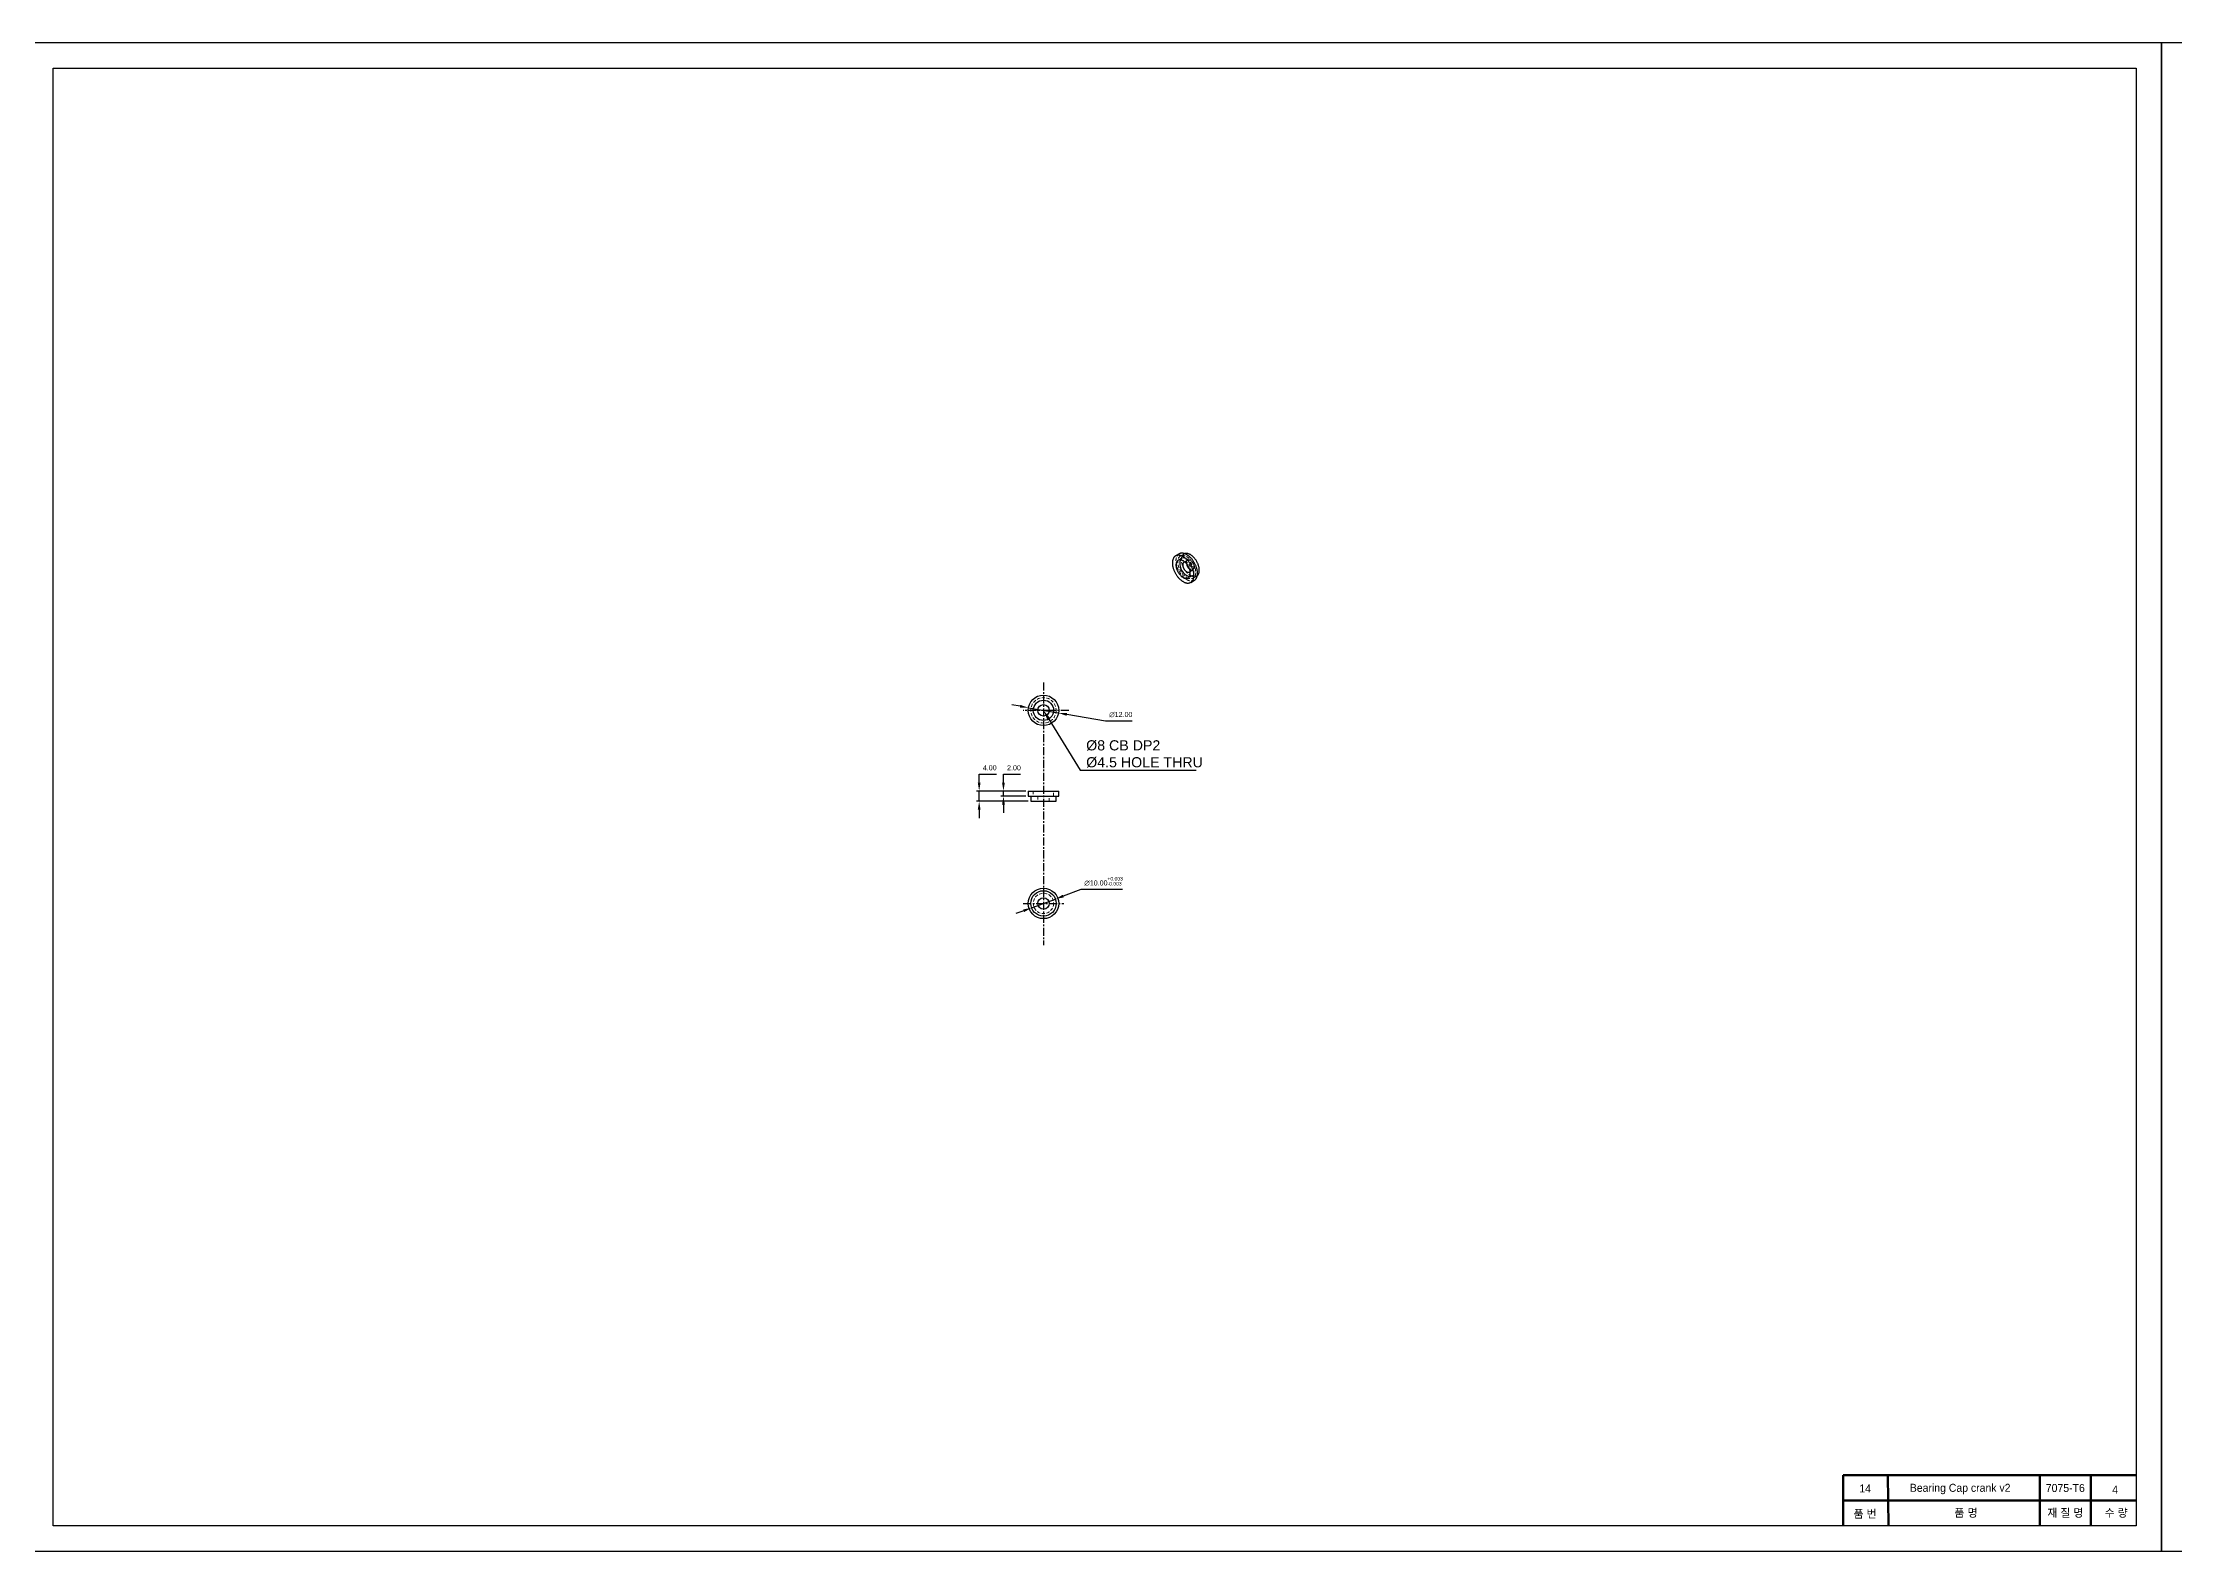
# Model space of a CAD drawing. Header units: millimetres. Extents: x 0 to 7560, y -1188 to 891.
# Drawn here: x 4206 to 5045, y -1188 to -594 of the extents above; entities that cross this region are included whole.
import ezdxf
from ezdxf import colors
from ezdxf.entities.mleader import LeaderData, LeaderLine
from ezdxf.math import Vec2, Vec3

# ---------------------------------------------------------------- set-up
doc = ezdxf.new("R2010")
doc.units = ezdxf.units.MM
doc.header["$PDSIZE"] = -1
for name, pattern in [('CENTER', [10.16, 6.35, -1.27, 1.27, -1.27]), ('HIDDEN', [1.905, 1.27, -0.635]), ('PHANTOM', [12.7, 6.35, -1.27, 1.27, -1.27, 1.27, -1.27])]:
    doc.linetypes.add(name, pattern=pattern)
doc.layers.get('0').update_dxf_attribs({"lineweight": 50})
for name, color, linetype, lineweight in [('보조선', 1, 'PHANTOM', 25), ('중심선', 1, 'CENTER', 25), ('중요 치수', 4, 'Continuous', 18), ('치수선', 6, 'Continuous', 18)]:
    doc.layers.add(name, color=color, linetype=linetype, lineweight=lineweight)
doc.styles.get("Standard").update_dxf_attribs({"font": 'arial.ttf', "height": 2})
doc.dimstyles.new('ISO-25', dxfattribs={"dimtxt": 2.5, "dimasz": 2.5, "dimexe": 1.25, "dimexo": 0.625, "dimtad": 1, "dimtxsty": 'Standard', "dimcen": 2.5, "dimadec": 0, "dimazin": 0, "dimtfac": 1, "dimtmove": 0, "dimatfit": 3, "dimfxl": 1, "dimarcsym": 0})

# ---------------------------------------------------------------- blocks, each defined once
blk = doc.blocks.new('*D433')
at = {"layer": 'Defpoints', "color": 0, "ltscale": 0.5, "transparency": 16777216}
for p in [(4594.05, -855.62), (4605.87, -857.69)]:
    blk.add_point(p, dxfattribs=at)
at = {"layer": '치수선', "color": 0, "lineweight": -2, "ltscale": 0.5, "transparency": 16777216}
for p, q in [((4590.8, -855.05), (4587.55, -854.48)), ((4594.05, -855.62), (4605.87, -857.69)), ((4624.43, -860.94), (4609.13, -858.26)), ((4634.87, -860.94), (4624.43, -860.94))]:
    blk.add_line(p, q, dxfattribs=at)
at = {"layer": '치수선', "color": 0, "ltscale": 0.5, "transparency": 16777216}
for points in [[(4590.89, -854.51), (4590.71, -855.6), (4594.05, -855.62)], [(4609.22, -857.72), (4609.03, -858.8), (4605.87, -857.69)]]:
    blk.add_solid(points, dxfattribs=at)
at = {"layer": '치수선', "color": 0, "ltscale": 0.5, "transparency": 16777216, "insert": (4630.41, -858.34), "char_height": 2, "attachment_point": 5}
blk.add_mtext('∅12.00', dxfattribs=at)
blk = doc.blocks.new('*D434')
at = {"layer": 'Defpoints', "color": 0, "ltscale": 0.5, "transparency": 16777216}
for p in [(4593.96, -888.43), (4574.65, -892.43), (4594.96, -892.43)]:
    blk.add_point(p, dxfattribs=at)
at = {"layer": '치수선', "color": 0, "lineweight": -2, "ltscale": 0.5, "transparency": 16777216}
for p, q in [((4592.96, -888.43), (4573.65, -888.43)), ((4574.65, -885.13), (4574.65, -881.83)), ((4574.65, -881.83), (4581.44, -881.83)), ((4574.65, -892.43), (4574.65, -888.43)), ((4593.96, -892.43), (4573.65, -892.43)), ((4574.65, -895.73), (4574.65, -899.04))]:
    blk.add_line(p, q, dxfattribs=at)
at = {"layer": '치수선', "color": 0, "ltscale": 0.5, "transparency": 16777216}
for points in [[(4574.1, -885.13), (4575.2, -885.13), (4574.65, -888.43)], [(4574.1, -895.73), (4575.2, -895.73), (4574.65, -892.43)]]:
    blk.add_solid(points, dxfattribs=at)
at = {"layer": '치수선', "color": 0, "ltscale": 0.5, "transparency": 16777216, "insert": (4578.81, -879.28), "char_height": 2, "attachment_point": 5}
blk.add_mtext('4.00', dxfattribs=at)
blk = doc.blocks.new('*D435')
at = {"layer": 'Defpoints', "color": 0, "ltscale": 0.5, "transparency": 16777216}
for p in [(4593.96, -888.43), (4584.21, -890.43), (4593.96, -890.43)]:
    blk.add_point(p, dxfattribs=at)
at = {"layer": '치수선', "color": 0, "lineweight": -2, "ltscale": 0.5, "transparency": 16777216}
for p, q in [((4592.96, -888.43), (4583.21, -888.43)), ((4584.21, -885.13), (4584.21, -881.83)), ((4584.21, -881.83), (4590.95, -881.83)), ((4584.21, -890.43), (4584.21, -888.43)), ((4592.96, -890.43), (4583.21, -890.43)), ((4584.21, -893.73), (4584.21, -897.04))]:
    blk.add_line(p, q, dxfattribs=at)
at = {"layer": '치수선', "color": 0, "ltscale": 0.5, "transparency": 16777216}
for points in [[(4583.66, -885.13), (4584.76, -885.13), (4584.21, -888.43)], [(4583.66, -893.73), (4584.76, -893.73), (4584.21, -890.43)]]:
    blk.add_solid(points, dxfattribs=at)
at = {"layer": '치수선', "color": 0, "ltscale": 0.5, "transparency": 16777216, "insert": (4588.34, -879.28), "char_height": 2, "attachment_point": 5}
blk.add_mtext('2.00', dxfattribs=at)
blk = doc.blocks.new('*D426')
at = {"layer": 'Defpoints', "color": 0, "ltscale": 0.5, "transparency": 16777216}
for p in [(4604.65, -930.93), (4595.27, -934.4)]:
    blk.add_point(p, dxfattribs=at)
at = {"layer": '중요 치수', "color": 0, "lineweight": -2, "ltscale": 0.5, "transparency": 16777216}
for p, q in [((4595.27, -934.4), (4604.65, -930.93)), ((4614.65, -927.22), (4607.75, -929.78)), ((4631.07, -927.22), (4614.65, -927.22)), ((4592.18, -935.55), (4589.08, -936.7))]:
    blk.add_line(p, q, dxfattribs=at)
at = {"layer": '중요 치수', "color": 0, "ltscale": 0.5, "transparency": 16777216}
for points in [[(4607.56, -929.26), (4607.94, -930.3), (4604.65, -930.93)], [(4591.99, -935.04), (4592.37, -936.07), (4595.27, -934.4)]]:
    blk.add_solid(points, dxfattribs=at)
at = {"layer": '중요 치수', "color": 0, "ltscale": 0.5, "transparency": 16777216, "insert": (4623.62, -923.99), "char_height": 2, "attachment_point": 5}
blk.add_mtext('∅10.00{\\H0.7x;\\S+0.003^ -0.003;}', dxfattribs=at)

msp = doc.modelspace()

# ---------------------------------------------------------------- linework, layer by layer
at = {"color": 7, "linetype": 'Continuous', "lineweight": 25}
for p, q in [((4653.363, -795.061), (4651.949, -795.877)), ((4657.948, -806.27), (4659.362, -805.453)), ((4593.963, -888.433), (4593.963, -890.433)), ((4593.963, -888.433), (4599.963, -888.433)), ((4599.963, -888.433), (4605.963, -888.433)), ((4605.963, -890.433), (4605.963, -888.433)), ((4593.963, -890.433), (4599.963, -890.433)), ((4594.963, -890.433), (4594.963, -892.433)), ((4594.963, -892.433), (4599.963, -892.433)), ((4599.963, -890.433), (4605.963, -890.433)), ((4599.963, -892.433), (4604.963, -892.433)), ((4604.963, -892.433), (4604.963, -890.433))]:
    msp.add_line(p, q, dxfattribs=at)
at = {"color": 7, "linetype": 'HIDDEN', "lineweight": 18}
for p, q in [((4654.363, -796.793), (4652.948, -797.609)), ((4655.277, -795.11), (4653.863, -795.927)), ((4656.652, -797.492), (4655.238, -798.308)), ((4656.948, -804.538), (4658.362, -803.721)), ((4657.487, -802.206), (4658.902, -801.389)), ((4658.862, -804.587), (4660.277, -803.771)), ((4595.963, -888.433), (4595.963, -890.433)), ((4603.963, -890.433), (4603.963, -888.433)), ((4597.713, -890.433), (4597.713, -892.433)), ((4602.213, -892.433), (4602.213, -890.433))]:
    msp.add_line(p, q, dxfattribs=at)
for p, q in [((4914.749, -1157.768), (5030.146, -1157.768)), ((4914.749, -1177.768), (4914.749, -1157.768)), ((4932.578, -1177.768), (4932.33, -1157.768)), ((4992.232, -1177.768), (4992.232, -1157.768)), ((5012.232, -1177.768), (5012.232, -1157.768)), ((4914.749, -1167.768), (5030.146, -1167.768))]:
    msp.add_line(p, q)
at = {"color": 7, "linetype": 'Continuous', "lineweight": 25, "flags": 128}
for points in [[(4654.948, -805.973), (4655.137, -806.077), (4655.326, -806.171), (4655.514, -806.255), (4655.701, -806.329), (4655.886, -806.393), (4656.069, -806.446), (4656.25, -806.488), (4656.429, -806.519), (4656.605, -806.54), (4656.777, -806.55), (4656.946, -806.549), (4657.11, -806.537), (4657.271, -806.514), (4657.427, -806.48), (4657.578, -806.436), (4657.723, -806.381), (4657.864, -806.316), (4657.998, -806.24), (4658.126, -806.154), (4658.248, -806.057), (4658.364, -805.951), (4658.473, -805.835), (4658.574, -805.71), (4658.669, -805.576), (4658.756, -805.432), (4658.836, -805.28), (4658.907, -805.12), (4658.971, -804.951), (4659.027, -804.775), (4659.075, -804.592), (4659.115, -804.401), (4659.147, -804.204), (4659.17, -804.001), (4659.184, -803.791), (4659.191, -803.577), (4659.189, -803.357), (4659.178, -803.133), (4659.159, -802.905), (4659.132, -802.674), (4659.096, -802.439), (4659.052, -802.201), (4659, -801.961), (4658.94, -801.719), (4658.872, -801.476), (4658.797, -801.233), (4658.713, -800.989), (4658.623, -800.745), (4658.524, -800.502), (4658.419, -800.259), (4658.307, -800.019), (4658.188, -799.781), (4658.063, -799.545), (4657.932, -799.312), (4657.794, -799.083), (4657.651, -798.857), (4657.503, -798.636), (4657.349, -798.42), (4657.191, -798.209), (4657.029, -798.004), (4656.862, -797.805), (4656.691, -797.613), (4656.517, -797.427), (4656.34, -797.249), (4656.16, -797.078), (4655.978, -796.915), (4655.793, -796.76), (4655.607, -796.614), (4655.42, -796.477), (4655.232, -796.349), (4655.043, -796.23), (4654.854, -796.121), (4654.665, -796.021), (4654.477, -795.932), (4654.289, -795.853), (4654.103, -795.784), (4653.919, -795.726), (4653.737, -795.679), (4653.557, -795.642), (4653.379, -795.616), (4653.205, -795.6), (4653.035, -795.596), (4652.868, -795.603), (4652.705, -795.62), (4652.547, -795.648), (4652.394, -795.687), (4652.245, -795.737), (4652.102, -795.797), (4651.965, -795.868), (4651.834, -795.949), (4651.708, -796.04), (4651.59, -796.141), (4651.477, -796.252), (4651.372, -796.373), (4651.274, -796.503), (4651.183, -796.642), (4651.1, -796.789), (4651.024, -796.946), (4650.956, -797.11), (4650.896, -797.283), (4650.844, -797.462), (4650.8, -797.649), (4650.765, -797.843), (4650.737, -798.044), (4650.719, -798.25), (4650.708, -798.462), (4650.706, -798.679), (4650.712, -798.901), (4650.727, -799.127), (4650.75, -799.357), (4650.781, -799.59), (4650.821, -799.827), (4650.869, -800.065), (4650.925, -800.306), (4650.989, -800.549), (4651.061, -800.792), (4651.141, -801.036), (4651.228, -801.28), (4651.322, -801.524), (4651.424, -801.766), (4651.533, -802.008), (4651.648, -802.247), (4651.77, -802.484), (4651.899, -802.719), (4652.033, -802.95), (4652.173, -803.177), (4652.319, -803.4), (4652.47, -803.619), (4652.626, -803.832), (4652.786, -804.04), (4652.951, -804.243), (4653.12, -804.438), (4653.292, -804.628), (4653.468, -804.81), (4653.646, -804.984), (4653.827, -805.151), (4654.011, -805.31), (4654.196, -805.461), (4654.383, -805.602), (4654.571, -805.735), (4654.759, -805.859), (4654.948, -805.973)], [(4659.362, -805.453), (4659.412, -805.423), (4659.541, -805.337), (4659.663, -805.241), (4659.778, -805.135), (4659.887, -805.019), (4659.989, -804.894), (4660.083, -804.759), (4660.17, -804.616), (4660.25, -804.464), (4660.322, -804.303), (4660.386, -804.135), (4660.442, -803.959), (4660.49, -803.775), (4660.529, -803.585), (4660.561, -803.388), (4660.584, -803.184), (4660.599, -802.975), (4660.605, -802.761), (4660.603, -802.541), (4660.592, -802.317), (4660.573, -802.089), (4660.546, -801.857), (4660.51, -801.622), (4660.467, -801.385), (4660.415, -801.145), (4660.355, -800.903), (4660.287, -800.66), (4660.211, -800.416), (4660.128, -800.172), (4660.037, -799.928), (4659.939, -799.685), (4659.833, -799.443), (4659.721, -799.203), (4659.602, -798.964), (4659.477, -798.728), (4659.346, -798.496), (4659.208, -798.266), (4659.065, -798.041), (4658.917, -797.82), (4658.764, -797.604), (4658.605, -797.393), (4658.443, -797.188), (4658.276, -796.989), (4658.105, -796.796), (4657.931, -796.611), (4657.754, -796.432), (4657.574, -796.261), (4657.392, -796.098), (4657.208, -795.944), (4657.022, -795.798), (4656.834, -795.66), (4656.646, -795.532), (4656.457, -795.413), (4656.268, -795.304), (4656.079, -795.205), (4655.891, -795.116), (4655.703, -795.037), (4655.517, -794.968), (4655.333, -794.91), (4655.151, -794.862), (4654.971, -794.825), (4654.794, -794.799), (4654.62, -794.784), (4654.449, -794.78), (4654.282, -794.786), (4654.12, -794.803), (4653.961, -794.832), (4653.808, -794.871), (4653.66, -794.92), (4653.517, -794.98), (4653.379, -795.051), (4653.363, -795.061)], [(4660.528, -803.593), (4660.616, -803.512), (4660.716, -803.406), (4660.809, -803.29), (4660.895, -803.165), (4660.973, -803.031), (4661.043, -802.889), (4661.106, -802.738), (4661.16, -802.579), (4661.206, -802.412), (4661.244, -802.239), (4661.274, -802.058), (4661.295, -801.872), (4661.308, -801.679), (4661.312, -801.482), (4661.308, -801.279), (4661.295, -801.072), (4661.274, -800.86), (4661.244, -800.646), (4661.206, -800.428), (4661.16, -800.208), (4661.106, -799.987), (4661.043, -799.764), (4660.973, -799.54), (4660.895, -799.316), (4660.809, -799.092), (4660.716, -798.869), (4660.616, -798.648), (4660.51, -798.428), (4660.396, -798.211), (4660.277, -797.997), (4660.151, -797.786), (4660.02, -797.579), (4659.883, -797.377), (4659.741, -797.18), (4659.594, -796.988), (4659.443, -796.802), (4659.288, -796.622), (4659.13, -796.45), (4658.968, -796.284), (4658.803, -796.126), (4658.636, -795.976), (4658.466, -795.834), (4658.295, -795.701), (4658.123, -795.578), (4657.95, -795.463), (4657.777, -795.358), (4657.603, -795.263), (4657.43, -795.177), (4657.258, -795.103), (4657.087, -795.038), (4656.918, -794.984), (4656.75, -794.941), (4656.586, -794.909), (4656.424, -794.888), (4656.265, -794.877), (4656.11, -794.878), (4655.959, -794.889), (4655.812, -794.912), (4655.671, -794.945), (4655.556, -794.982)], [(4654.948, -804.339), (4655.103, -804.424), (4655.257, -804.498), (4655.41, -804.562), (4655.562, -804.616), (4655.711, -804.659), (4655.859, -804.691), (4656.004, -804.713), (4656.146, -804.724), (4656.284, -804.723), (4656.418, -804.712), (4656.548, -804.69), (4656.673, -804.658), (4656.793, -804.614), (4656.907, -804.56), (4657.015, -804.496), (4657.118, -804.421), (4657.214, -804.337), (4657.303, -804.242), (4657.385, -804.139), (4657.46, -804.026), (4657.527, -803.904), (4657.587, -803.774), (4657.638, -803.636), (4657.682, -803.49), (4657.718, -803.336), (4657.745, -803.177), (4657.764, -803.01), (4657.774, -802.839), (4657.776, -802.661), (4657.77, -802.479), (4657.755, -802.293), (4657.732, -802.104), (4657.701, -801.911), (4657.661, -801.715), (4657.613, -801.518), (4657.558, -801.319), (4657.494, -801.12), (4657.423, -800.921), (4657.345, -800.722), (4657.259, -800.524), (4657.167, -800.327), (4657.067, -800.133), (4656.962, -799.942), (4656.85, -799.754), (4656.733, -799.57), (4656.611, -799.391), (4656.483, -799.216), (4656.351, -799.047), (4656.215, -798.884), (4656.075, -798.728), (4655.932, -798.579), (4655.785, -798.437), (4655.637, -798.303), (4655.486, -798.177), (4655.333, -798.06), (4655.18, -797.952), (4655.026, -797.853), (4654.871, -797.764), (4654.717, -797.684), (4654.563, -797.615), (4654.411, -797.556), (4654.26, -797.508), (4654.111, -797.47), (4653.965, -797.443), (4653.821, -797.427), (4653.681, -797.422), (4653.545, -797.427), (4653.413, -797.444), (4653.286, -797.471), (4653.163, -797.509), (4653.046, -797.558), (4652.935, -797.617), (4652.829, -797.687), (4652.73, -797.766), (4652.638, -797.856), (4652.552, -797.955), (4652.473, -798.063), (4652.402, -798.181), (4652.339, -798.307), (4652.283, -798.441), (4652.235, -798.583), (4652.196, -798.733), (4652.164, -798.889), (4652.141, -799.052), (4652.126, -799.221), (4652.12, -799.396), (4652.122, -799.576), (4652.133, -799.76), (4652.152, -799.948), (4652.179, -800.139), (4652.215, -800.333), (4652.258, -800.53), (4652.31, -800.728), (4652.37, -800.927), (4652.437, -801.126), (4652.512, -801.326), (4652.594, -801.524), (4652.683, -801.721), (4652.779, -801.917), (4652.881, -802.109), (4652.99, -802.299), (4653.104, -802.485), (4653.224, -802.667), (4653.349, -802.844), (4653.479, -803.016), (4653.613, -803.182), (4653.751, -803.341), (4653.893, -803.494), (4654.038, -803.64), (4654.185, -803.778), (4654.335, -803.908), (4654.487, -804.029), (4654.64, -804.142), (4654.794, -804.245), (4654.948, -804.339)], [(4655.528, -798.211), (4655.485, -798.218), (4655.39, -798.241), (4655.301, -798.276), (4655.217, -798.321), (4655.14, -798.376), (4655.069, -798.441), (4655.004, -798.516), (4654.948, -798.6), (4654.898, -798.693), (4654.857, -798.794), (4654.823, -798.904), (4654.798, -799.02), (4654.781, -799.143), (4654.773, -799.272), (4654.773, -799.406), (4654.781, -799.545), (4654.798, -799.687), (4654.823, -799.833), (4654.857, -799.981), (4654.898, -800.13), (4654.948, -800.28), (4655.004, -800.43), (4655.069, -800.579), (4655.14, -800.726), (4655.217, -800.871), (4655.301, -801.012), (4655.39, -801.15), (4655.485, -801.282), (4655.584, -801.41), (4655.687, -801.531), (4655.794, -801.645), (4655.904, -801.752), (4656.017, -801.85), (4656.131, -801.941), (4656.246, -802.022), (4656.362, -802.094)]]:
    msp.add_lwpolyline(points, dxfattribs=at)
at = {"color": 7, "linetype": 'HIDDEN', "lineweight": 18, "flags": 128}
for points in [[(4653.363, -795.061), (4653.248, -795.132), (4653.123, -795.223), (4653.004, -795.325), (4652.892, -795.436), (4652.786, -795.556), (4652.688, -795.686), (4652.597, -795.825), (4652.514, -795.973), (4652.438, -796.129), (4652.37, -796.294), (4652.31, -796.466), (4652.258, -796.646), (4652.215, -796.833), (4652.179, -797.027), (4652.152, -797.227), (4652.133, -797.433), (4652.122, -797.645), (4652.12, -797.862), (4652.126, -798.084), (4652.141, -798.31), (4652.164, -798.54), (4652.196, -798.774), (4652.235, -799.01), (4652.283, -799.249), (4652.339, -799.49), (4652.403, -799.732), (4652.475, -799.976), (4652.555, -800.22), (4652.642, -800.464), (4652.736, -800.707), (4652.838, -800.95), (4652.947, -801.191), (4653.062, -801.431), (4653.184, -801.668), (4653.313, -801.902), (4653.447, -802.133), (4653.587, -802.361), (4653.733, -802.584), (4653.884, -802.802), (4654.04, -803.016), (4654.2, -803.224), (4654.365, -803.426), (4654.534, -803.622), (4654.706, -803.811), (4654.882, -803.993), (4655.06, -804.168), (4655.242, -804.335), (4655.425, -804.494), (4655.61, -804.644), (4655.797, -804.786), (4655.985, -804.919), (4656.173, -805.042), (4656.362, -805.156)], [(4656.362, -804.34), (4656.536, -804.435), (4656.709, -804.52), (4656.881, -804.595), (4657.052, -804.659), (4657.222, -804.713), (4657.389, -804.756), (4657.554, -804.789), (4657.715, -804.81), (4657.874, -804.82), (4658.029, -804.82), (4658.18, -804.808), (4658.327, -804.785), (4658.469, -804.752), (4658.605, -804.708), (4658.737, -804.653), (4658.862, -804.587), (4658.982, -804.511), (4659.095, -804.425), (4659.202, -804.328), (4659.302, -804.222), (4659.395, -804.106), (4659.481, -803.981), (4659.559, -803.848), (4659.629, -803.705), (4659.691, -803.554), (4659.746, -803.395), (4659.792, -803.229), (4659.83, -803.055), (4659.86, -802.875), (4659.881, -802.688), (4659.894, -802.496), (4659.898, -802.298), (4659.894, -802.095), (4659.881, -801.888), (4659.86, -801.677), (4659.83, -801.462), (4659.792, -801.245), (4659.746, -801.025), (4659.691, -800.803), (4659.629, -800.58), (4659.559, -800.356), (4659.481, -800.132), (4659.395, -799.909), (4659.302, -799.686), (4659.202, -799.464), (4659.095, -799.245), (4658.982, -799.027), (4658.862, -798.813), (4658.737, -798.602), (4658.605, -798.396), (4658.469, -798.193), (4658.327, -797.996), (4658.18, -797.804), (4658.029, -797.618), (4657.874, -797.439), (4657.715, -797.266), (4657.554, -797.1), (4657.389, -796.942), (4657.222, -796.792), (4657.052, -796.651), (4656.881, -796.518), (4656.709, -796.394), (4656.536, -796.279), (4656.362, -796.174), (4656.189, -796.079), (4656.016, -795.994), (4655.844, -795.919), (4655.673, -795.854), (4655.503, -795.801), (4655.336, -795.758), (4655.171, -795.725), (4655.01, -795.704), (4654.851, -795.694), (4654.696, -795.694), (4654.545, -795.706), (4654.398, -795.728), (4654.256, -795.762), (4654.12, -795.806), (4653.988, -795.861), (4653.862, -795.927), (4653.743, -796.003), (4653.629, -796.089), (4653.523, -796.185), (4653.423, -796.292), (4653.33, -796.407), (4653.244, -796.532), (4653.166, -796.666), (4653.096, -796.809), (4653.034, -796.96), (4652.979, -797.119), (4652.933, -797.285), (4652.895, -797.459), (4652.865, -797.639), (4652.844, -797.826), (4652.831, -798.018), (4652.827, -798.216), (4652.831, -798.419), (4652.844, -798.626), (4652.865, -798.837), (4652.895, -799.052), (4652.933, -799.269), (4652.979, -799.489), (4653.034, -799.711), (4653.096, -799.934), (4653.166, -800.157), (4653.244, -800.381), (4653.33, -800.605), (4653.423, -800.828), (4653.523, -801.05), (4653.629, -801.269), (4653.743, -801.486), (4653.862, -801.701), (4653.988, -801.911), (4654.12, -802.118), (4654.256, -802.32), (4654.398, -802.518), (4654.545, -802.709), (4654.696, -802.895), (4654.851, -803.075), (4655.01, -803.248), (4655.171, -803.413), (4655.336, -803.571), (4655.503, -803.721), (4655.673, -803.863), (4655.844, -803.996), (4656.016, -804.12), (4656.189, -804.235), (4656.362, -804.34)], [(4657.526, -803.906), (4657.56, -803.907), (4657.698, -803.907), (4657.832, -803.896), (4657.962, -803.874), (4658.087, -803.841), (4658.207, -803.798), (4658.321, -803.744), (4658.43, -803.68), (4658.532, -803.605), (4658.628, -803.52), (4658.717, -803.426), (4658.799, -803.322), (4658.874, -803.209), (4658.941, -803.088), (4659.001, -802.957), (4659.052, -802.819), (4659.096, -802.673), (4659.132, -802.52), (4659.159, -802.36), (4659.178, -802.194), (4659.189, -802.022), (4659.191, -801.845), (4659.184, -801.663), (4659.17, -801.477), (4659.146, -801.287), (4659.115, -801.094), (4659.075, -800.899), (4659.028, -800.702), (4658.972, -800.503), (4658.908, -800.304), (4658.837, -800.104), (4658.759, -799.905), (4658.673, -799.707), (4658.581, -799.511), (4658.482, -799.317), (4658.376, -799.126), (4658.265, -798.938), (4658.147, -798.754), (4658.025, -798.574), (4657.898, -798.4), (4657.766, -798.231), (4657.629, -798.068), (4657.489, -797.912), (4657.346, -797.762), (4657.2, -797.62), (4657.051, -797.486), (4656.9, -797.361), (4656.748, -797.243), (4656.594, -797.135), (4656.44, -797.037), (4656.285, -796.947), (4656.131, -796.868), (4655.977, -796.799), (4655.825, -796.74), (4655.674, -796.692), (4655.525, -796.654), (4655.379, -796.627), (4655.236, -796.611), (4655.096, -796.605), (4654.959, -796.611), (4654.827, -796.627), (4654.7, -796.655), (4654.578, -796.693), (4654.46, -796.742), (4654.349, -796.801), (4654.243, -796.87), (4654.144, -796.95), (4654.052, -797.039), (4653.966, -797.139), (4653.888, -797.247), (4653.817, -797.364), (4653.785, -797.425)], [(4655.556, -794.982), (4655.534, -794.99), (4655.402, -795.045), (4655.277, -795.11), (4655.157, -795.186), (4655.044, -795.273), (4654.937, -795.369), (4654.837, -795.475), (4654.744, -795.591), (4654.659, -795.716), (4654.581, -795.85), (4654.51, -795.992), (4654.448, -796.143), (4654.393, -796.302), (4654.347, -796.469), (4654.309, -796.642), (4654.279, -796.823), (4654.258, -797.009), (4654.245, -797.202), (4654.241, -797.399), (4654.245, -797.602), (4654.258, -797.809), (4654.279, -798.021), (4654.309, -798.235), (4654.347, -798.453), (4654.393, -798.673), (4654.448, -798.894), (4654.51, -799.117), (4654.581, -799.341), (4654.659, -799.565), (4654.744, -799.789), (4654.837, -800.012), (4654.937, -800.233), (4655.044, -800.453), (4655.157, -800.67), (4655.277, -800.884), (4655.402, -801.095), (4655.534, -801.302), (4655.671, -801.504), (4655.812, -801.701), (4655.959, -801.893), (4656.11, -802.079), (4656.265, -802.259), (4656.424, -802.431), (4656.586, -802.597), (4656.75, -802.755), (4656.918, -802.905), (4657.087, -803.047), (4657.258, -803.18), (4657.43, -803.303), (4657.603, -803.418), (4657.777, -803.523)], [(4657.777, -801.278), (4657.893, -801.34), (4658.008, -801.392), (4658.123, -801.433), (4658.235, -801.464), (4658.345, -801.485), (4658.452, -801.494), (4658.555, -801.492), (4658.655, -801.48), (4658.749, -801.456), (4658.838, -801.422), (4658.922, -801.377), (4659, -801.322), (4659.071, -801.256), (4659.135, -801.182), (4659.192, -801.097), (4659.241, -801.004), (4659.282, -800.903), (4659.316, -800.794), (4659.341, -800.677), (4659.358, -800.554), (4659.367, -800.425), (4659.367, -800.291), (4659.358, -800.153), (4659.341, -800.01), (4659.316, -799.864), (4659.282, -799.717), (4659.241, -799.567), (4659.192, -799.417), (4659.135, -799.267), (4659.071, -799.118), (4659, -798.971), (4658.922, -798.827), (4658.838, -798.685), (4658.749, -798.548), (4658.655, -798.415), (4658.555, -798.288), (4658.452, -798.167), (4658.345, -798.053), (4658.235, -797.946), (4658.123, -797.847), (4658.008, -797.757), (4657.893, -797.675), (4657.777, -797.603), (4657.661, -797.541), (4657.545, -797.489), (4657.431, -797.448), (4657.318, -797.417), (4657.208, -797.396), (4657.101, -797.387), (4656.998, -797.389), (4656.899, -797.401), (4656.804, -797.425), (4656.715, -797.459), (4656.631, -797.504), (4656.554, -797.559), (4656.483, -797.625), (4656.419, -797.699), (4656.362, -797.784), (4656.312, -797.877), (4656.271, -797.978), (4656.237, -798.087), (4656.212, -798.204), (4656.195, -798.327), (4656.187, -798.456), (4656.187, -798.59), (4656.195, -798.728), (4656.212, -798.871), (4656.214, -798.883)]]:
    msp.add_lwpolyline(points, dxfattribs=at)
at = {"color": 7, "linetype": 'Continuous', "lineweight": 25}
for centre, radius in [((4599.963, -856.656), 6), ((4599.963, -856.656), 4), ((4599.963, -856.656), 2.25), ((4599.963, -932.666), 6), ((4599.963, -932.666), 5), ((4599.963, -932.666), 2.25)]:
    msp.add_circle(centre, radius, dxfattribs=at)
at = {"color": 7, "linetype": 'HIDDEN', "lineweight": 18}
for centre, radius in [((4599.963, -856.656), 5), ((4599.963, -932.666), 4)]:
    msp.add_circle(centre, radius, dxfattribs=at)
at = {"color": 7, "linetype": 'Continuous', "lineweight": 25}
for centre, radius, start, end in [((4659.086, -798.778), 5.472, 165.68236, 240.145014), ((4659.791, -798.277), 3.628, 189.608843, 230.38578), ((4656.99, -801.312), 1.003, 231.247853, 316.46118), ((4657.752, -801.257), 2.658, 238.48239, 265.120534)]:
    msp.add_arc(centre, radius, start, end, dxfattribs=at)
at = {"color": 7, "linetype": 'HIDDEN', "lineweight": 18}
for centre, radius, start, end in [((4655.169, -800.946), 2.758, 337.460977, 82.533647), ((4658.119, -802.71), 3.012, 234.313488, 294.376053), ((4659.005, -799.169), 2.44, 231.263038, 239.78258), ((4659.2, -801.689), 2.322, 232.19643, 304.891686)]:
    msp.add_arc(centre, radius, start, end, dxfattribs=at)
at = {"layer": '보조선', "ltscale": 0.5}
msp.add_line((4609.963, -856.656), (4591.963, -856.656), dxfattribs=at)
at = {"layer": '중심선', "ltscale": 0.5}
for p, q in [((4599.963, -845.712), (4599.963, -949.06)), ((4591.963, -932.666), (4607.963, -932.666))]:
    msp.add_line(p, q, dxfattribs=at)
at = {"layer": '중심선', "linetype": 'ByBlock', "ltscale": 0.5}
for points in [[(4200.146, -593.768), (5040.146, -593.768), (5040.146, -1187.768), (4200.146, -1187.768)], [(5040.146, -593.768), (5880.146, -593.768), (5880.146, -1187.768), (5040.146, -1187.768)], [(4210.146, -603.768), (5030.146, -603.768), (5030.146, -1177.768), (4210.146, -1177.768)]]:
    msp.add_lwpolyline(points, close=True, dxfattribs=at)

# ---------------------------------------------------------------- texts
at = {"char_height": 3.15, "attachment_point": 5}
for s, width, insert in [('{\\fGulim|b0|i0|c129|p50;\\C6;14}', 20, (4923.424, -1163.005)), ('{\\fGulim|b0|i0|c129|p50;\\C6;7075-T6}', 20, (5002.217, -1162.836)), ('{\\fGulim|b0|i0|c129|p50;\\C6;4}', 20, (5021.837, -1163.45)), ('{\\fGulim|b0|i0|c129|p50;\\C6;품 번}', 20, (4923.388, -1173.139)), ('{\\C6;품 명}', 40, (4963.106, -1172.768)), ('{\\fGulim|b0|i0|c129|p50;\\C6;재 질 명}', 20, (5002.232, -1172.768)), ('{\\fGulim|b0|i0|c129|p50;\\C6;수 량}', 20, (5022.232, -1172.768))]:
    msp.add_mtext_dynamic_manual_height_columns(s, width=width, gutter_width=12.5, heights=[0], dxfattribs=dict(at, insert=insert))
at = {"layer": '중요 치수', "insert": (4941.015, -1161.167), "char_height": 3.15, "width": 64.642, "attachment_point": 1}
msp.add_mtext('{\\fGulim|b0|i0|c129|p50;\\C6;Bearing Cap crank v2}', dxfattribs=at)

# ---------------------------------------------------------------- dimensions: what is measured, and where the dimension line sits
at = {"layer": '중요 치수', "ltscale": 0.5}
dim = msp.add_diameter_dim_2p(p1=(4595.275, -934.403), p2=(4604.651, -930.928), text='<>{\\H0.7x;\\S+0.003^ -0.003;}', dimstyle='ISO-25', override={"dimtxt": 2, "dimasz": 3.302, "dimexe": 1, "dimexo": 1, "dimgap": 1.524, "dimtih": 1, "dimtoh": 1, "dimzin": 1, "dimdsep": 46, "dimcen": -10, "dimadec": 2, "dimtzin": 1}, dxfattribs=at)
dim.commit()
dim.dimension.update_dxf_attribs({"geometry": '*D426', "text_midpoint": (4623.621, -927.221), "dimtype": 163})
at = {"layer": '치수선', "ltscale": 0.5}
dim = msp.add_diameter_dim_2p(p1=(4594.053, -855.622), p2=(4605.873, -857.69), dimstyle='ISO-25', override={"dimtxt": 2, "dimasz": 3.302, "dimexe": 1, "dimexo": 1, "dimgap": 1.524, "dimtih": 1, "dimtoh": 1, "dimzin": 1, "dimdsep": 46, "dimcen": -10, "dimadec": 2, "dimtzin": 1}, dxfattribs=at)
dim.commit()
dim.dimension.update_dxf_attribs({"geometry": '*D433', "text_midpoint": (4624.429, -860.937), "dimtype": 163})
for base, p2, picture, middle in [((4574.651, -892.433), (4594.963, -892.433), '*D434', (4578.81, -881.829)), ((4584.207, -890.433), (4593.963, -890.433), '*D435', (4588.342, -881.829))]:
    dim = msp.add_linear_dim(base=base, p1=(4593.963, -888.433), p2=p2, angle=90, dimstyle='ISO-25', override={"dimtxt": 2, "dimasz": 3.302, "dimexe": 1, "dimexo": 1, "dimgap": 1.524, "dimtih": 1, "dimtoh": 1, "dimzin": 1, "dimdsep": 46, "dimcen": -10, "dimadec": 2, "dimtzin": 1}, dxfattribs=at)
    dim.commit()
    dim.dimension.update_dxf_attribs({"geometry": picture, "text_midpoint": middle, "dimtype": 160})

# ---------------------------------------------------------------- leaders
at = {"layer": '중요 치수', "ltscale": 0.5}
ml = msp.add_multileader_mtext('Standard', dxfattribs=at)
ml.set_content('%%C8 CB DP2\\P%%C4.5 HOLE THRU', color=256)
ml.set_leader_properties()
ml.build(insert=Vec2(0, 0))
ml.multileader.update_dxf_attribs({"text_left_attachment_type": 5, "text_right_attachment_type": 6, "dogleg_length": 0.36})
ctx = ml.context
ctx.base_point, ctx.plane_origin = Vec3(4614.773, -880.186), Vec3(4599.963, -856.656)
ctx.left_attachment, ctx.right_attachment = 5, 6
notes = []
notes.append((ctx, [(0, (1, 1, 0), (4614.413, -880.186), (1, 0), 0.36, [(0, [(4599.963, -856.656)], 0, [])])]))
ctx.mtext.insert, ctx.mtext.flow_direction = Vec3(4616.773, -868.425), 5
for ctx, leaders in notes:
    for number, flags, end, landing, length, lines in leaders:
        leader = LeaderData()
        leader.index, (leader.has_last_leader_line, leader.has_dogleg_vector, leader.attachment_direction) = number, flags
        leader.last_leader_point, leader.dogleg_vector, leader.dogleg_length = Vec3(end), Vec3(landing), length
        for number, points, colour, breaks in lines:
            line = LeaderLine()
            line.index, line.vertices, line.color, line.breaks = number, Vec3.list(points), colors.encode_raw_color(colour), breaks
            leader.lines.append(line)
        ctx.leaders.append(leader)

doc.saveas('drawing.dxf')
